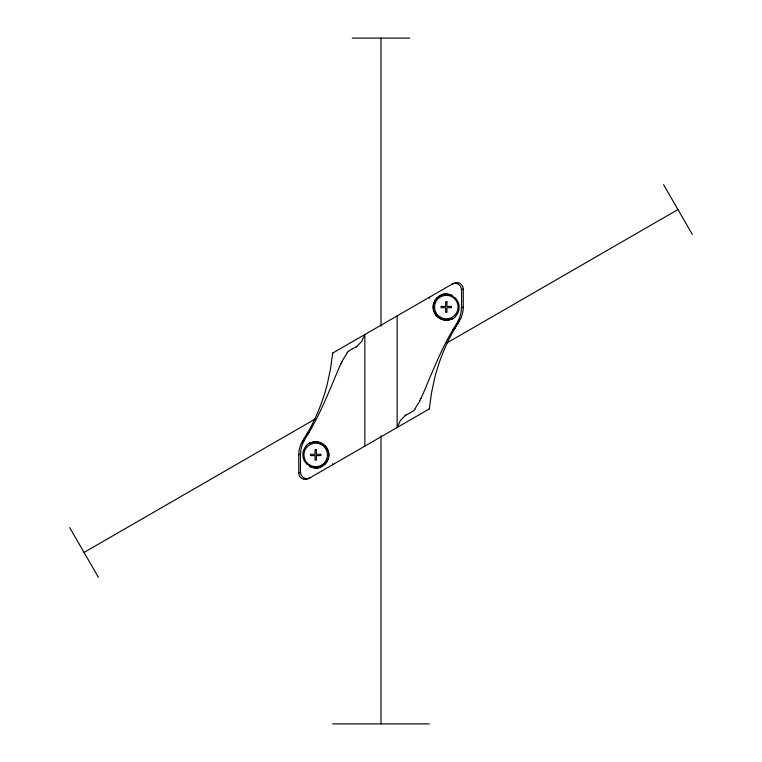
<?xml version="1.0" encoding="UTF-8"?>
<svg xmlns="http://www.w3.org/2000/svg" width="762" height="762" viewBox="0 0 762 762"><rect width="100%" height="100%" fill="white"/><g stroke="black" fill="none" stroke-linecap="round" stroke-linejoin="round"><path stroke-width="1.14" d="M458.886 321.688L459.21 321.164A26.127 26.127 0 0 0 463.267 307.181L463.267 289.008A6.534 6.534 0 0 0 453.476 283.35L332.67 353.092L330.517 368.97L327.212 384.381A195.291 195.291 0 0 1 307.848 432.425L307.229 433.483M303.066 440.388L302.79 440.836A26.127 26.127 0 0 0 298.733 454.819L298.733 472.992A6.534 6.534 0 0 0 308.524 478.65L429.33 408.908L431.483 393.03L434.788 377.619A195.291 195.291 0 0 1 454.152 329.575L456.724 325.203M328.165 458.829L326.517 462.239A14.278 12.706 82.5 0 1 324.898 464.106M433.835 303.171L435.483 299.761A14.278 12.706 82.5 0 1 437.102 297.894M340.805 363.788C329.689 389.611 319.802 416.185 304.419 439.893L302.79 440.827M421.195 398.212C432.283 372.38 442.217 345.824 457.581 322.107L459.21 321.173M342.024 361.245L347.234 352.882M419.976 400.755L414.766 409.118M306.924 434.007L308.181 433.521M306.353 434.988L306.886 434.083M455.076 327.993L458.648 322.059M306.619 434.54L304.457 438.15M306 435.597L305.372 436.645M304.733 437.702L303.114 440.312M457.267 324.298L458.934 321.612M304.095 438.75L303.447 439.788M356.835 346.377L361.426 341.767L364.855 334.508L364.855 446.132M405.165 415.623L400.574 420.233L397.145 427.492L397.145 315.868M351.625 349.244L353.682 348.12M410.375 412.756L405.955 415.138M463.267 289.008L461.553 289.998L461.553 308.172L463.267 307.181M84.039 552.45L315.011 419.1M446.989 342.9L677.961 209.55M298.733 454.819L300.447 453.828L300.447 472.002L298.733 472.992M356.045 346.862L354.463 347.72M453.819 328.479L454.857 328.374M453.028 329.698L454.162 329.584M307.838 432.416L308.972 432.302M352.263 38.1L409.737 38.1M439.674 295.599L441.941 295.599M459.838 318.573L460.658 318.573M301.342 443.427L302.162 443.427M320.059 466.401L322.326 466.401M332.67 723.9L429.33 723.9M435.483 314.401L433.835 310.991M326.517 447.599L328.165 451.009M663.588 184.661L692.325 234.439M69.675 527.561L98.412 577.339M429.33 297.285L429.33 298.352M429.33 407.937L429.33 408.908M381 38.1L381 326.231M381 435.769L381 723.9M332.67 353.092L332.67 354.063M332.67 463.648L332.67 464.715M300.609 453.828A25.956 25.575 -53.9 0 1 304.619 440.017M356.883 346.558A19.012 13.821 -61.8 0 1 356.083 347.043M348.596 351.196A25.775 21.765 48.1 0 1 351.692 349.367M347.034 352.635A22.822 18.85 76 0 1 348.377 351.33M340.976 363.941A99.05 68.837 -85.7 0 1 342.176 361.398M303.628 477.717A6.591 6.506 -89.9 0 1 300.542 472.002M310.239 477.622A6.525 6.429 17.3 0 1 303.6 477.774M309.82 443.246A13.059 13.059 0 0 1 328.765 454.914A13.059 13.059 0 0 1 309.82 466.582M315.678 467.811A12.773 11.401 38.7 0 1 309.896 466.411M310.039 466.201A15.164 13.811 46.8 0 1 306.924 463.696M324.755 463.972A14.945 13.64 70.4 0 1 315.725 468.316M309.763 443.093A13.849 12.754 -44.2 0 1 324.717 445.875M306.324 445.541A15.164 14.649 -52.8 0 1 309.648 442.932M324.974 445.637A14.278 12.83 -79.3 0 1 326.574 447.551M328.289 450.952A11.116 9.411 -89.2 0 1 328.26 458.867M306.638 463.972A13.145 12.897 55.1 0 1 306.476 445.694M461.391 308.172A25.956 25.575 -53.9 0 1 457.381 321.983M405.117 415.442A19.012 13.821 -61.8 0 1 405.917 414.957M413.404 410.804A25.775 21.765 48.1 0 1 410.308 412.633M414.966 409.365A22.822 18.85 76 0 1 413.623 410.67M421.024 398.059A99.05 68.837 -85.7 0 1 419.824 400.602M458.372 284.283A6.591 6.506 -89.9 0 1 461.458 289.998M451.761 284.378A6.525 6.429 17.3 0 1 458.4 284.226M452.18 318.754A13.059 13.059 0 0 1 433.235 307.086A13.059 13.059 0 0 1 452.18 295.418M446.322 294.189A12.773 11.401 38.7 0 1 452.104 295.589M451.961 295.799A15.164 13.811 46.8 0 1 455.076 298.304M437.245 298.028A14.945 13.64 70.4 0 1 446.275 293.684M452.237 318.907A13.849 12.754 -44.2 0 1 437.283 316.125M455.676 316.459A15.164 14.649 -52.8 0 1 452.352 319.068M437.026 316.363A14.278 12.83 -79.3 0 1 435.426 314.449M433.711 311.048A11.116 9.411 -89.2 0 1 433.74 303.133M455.362 298.028A13.145 12.897 55.1 0 1 455.524 316.306M446.951 301.857L445.646 301.857L445.646 306.429L441.074 306.429L441.074 307.734L445.646 307.734L445.646 312.306L446.951 312.306L446.951 307.734L451.523 307.734L451.523 306.429L446.951 306.429L446.951 301.857M316.354 449.694L315.049 449.694L315.049 454.266L310.477 454.266L310.477 455.571L315.049 455.571L315.049 460.143L316.354 460.143L316.354 455.571L320.926 455.571L320.926 454.266L316.354 454.266L316.354 449.694M309.82 465.096A11.754 11.754 0 0 0 327.45 454.914A11.754 11.754 0 0 0 309.82 444.732A11.754 11.754 0 0 0 309.82 465.096M440.426 317.268A11.754 11.754 0 0 0 458.057 307.086A11.754 11.754 0 0 0 440.426 296.904A11.754 11.754 0 0 0 440.426 317.268"/></g></svg>
